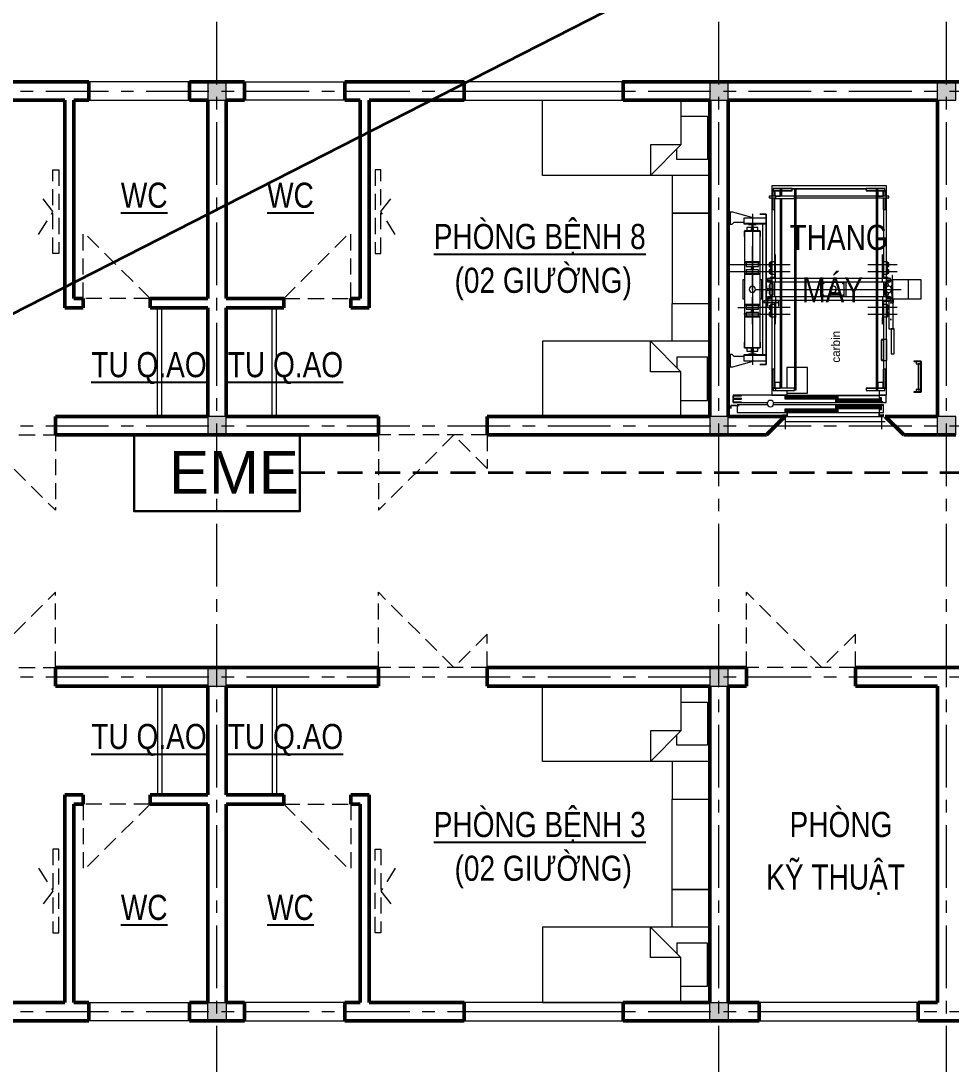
# Model space of a CAD drawing. Header units: millimetres. Extents: x 1109421 to 1726579, y -247837 to 144927.
# Drawn here: x 1319651 to 1330769, y 11431 to 23896 of the extents above; entities that cross this region are included whole.
import ezdxf

# ---------------------------------------------------------------- set-up
doc = ezdxf.new("R2010")
doc.units = ezdxf.units.MM
doc.header["$LTSCALE"] = 600
doc.header["$MEASUREMENT"] = 0
for name, pattern in [('00_Hidden', [2.4, 1.6, -0.8]), ('CENTER', [2, 1.25, -0.25, 0.25, -0.25]), ('CHU VA GHI CHU - Copy$0$HIDDEN', [0.375, 0.25, -0.125]), ('DASHED', [0.75, 0.5, -0.25])]:
    doc.linetypes.add(name, pattern=pattern)
for name, color, linetype, lineweight in [('cat1', 30, 'Continuous', 50), ('cot', 40, 'Continuous', 13), ('HATCH-1', 250, 'Continuous', 9), ('LC Text2', 7, 'Continuous', 25), ('Noi that', 35, 'Continuous', 9), ('Noi that T2', 159, 'CHU VA GHI CHU - Copy$0$HIDDEN', 9), ('PCCC - CHUA CHAY - ONG D80', 30, 'Continuous', 35), ('PCCC - EXIT - THIET BI', 5, 'Continuous', 30), ('PCCC-BAO CHAY - DAY', 3, 'DASHED', 35), ('thay1', 63, 'Continuous', 18), ('truc', 76, 'CENTER', 9)]:
    doc.layers.add(name, color=color, linetype=linetype, lineweight=lineweight)
doc.styles.add('chu theo TCVN', font='arial.ttf')
doc.styles.add('T2', font='VHARIAL.TTF', dxfattribs={"width": 0.8})
doc.styles.add('Than may th7-8 - 110518$0$ARIAL', font='arial.ttf')

# ---------------------------------------------------------------- blocks, each defined once
blk = doc.blocks.new('c330x450')
at = {"layer": 'cot', "ltscale": 2}
h = blk.add_hatch(color=256, dxfattribs=at)
h.dxf.hatch_style = 1
h.paths.add_polyline_path([(897343, 22412), (897563, 22412), (897563, 22632), (897343, 22632)])
blk.add_lwpolyline([(897343, 22412), (897563, 22412), (897563, 22632), (897343, 22632)], close=True, dxfattribs=at)
blk = doc.blocks.new('d1300')
at = {"layer": 'Noi that', "linetype": '00_Hidden', "ltscale": 0.2}
for p, q in [((898202, 20687), (899102, 21587)), ((899102, 20687), (899102, 21587)), ((897802, 20687), (897802, 21087)), ((897802, 21087), (898202, 20687)), ((897802, 20687), (899102, 20687))]:
    blk.add_line(p, q, dxfattribs=at)
blk = doc.blocks.new('tm1')
at = {"layer": 'HATCH-1', "color": 250}
for p, q in [((513, 2755), (513, 255)), ((1883, 2755), (513, 2755)), ((1883, 255), (1883, 2755)), ((483, 2634), (483, 2614)), ((558, 2634), (483, 2634)), ((547, 2699), (522, 2699)), ((522, 2699), (522, 2634)), ((547, 2699), (522, 2699)), ((522, 2699), (522, 2634)), ((530, 2727), (530, 2702)), ((755, 2727), (530, 2727)), ((530, 2727), (530, 2702)), ((755, 2727), (530, 2727)), ((530, 2702), (530, 2699)), ((615, 2702), (530, 2702)), ((530, 2702), (615, 2702)), ((530, 2702), (530, 2699)), ((615, 2702), (530, 2702)), ((530, 2702), (615, 2702)), ((530, 2699), (615, 2699)), ((530, 2699), (615, 2699)), ((550, 2699), (547, 2699)), ((547, 2699), (547, 2634)), ((547, 2634), (547, 2699)), ((550, 2699), (547, 2699)), ((547, 2699), (547, 2634)), ((547, 2634), (547, 2699)), ((550, 2699), (550, 2634)), ((615, 2699), (550, 2699)), ((550, 2699), (550, 2634)), ((615, 2699), (550, 2699)), ((550, 2634), (550, 2699)), ((550, 2634), (550, 2699)), ((550, 2634), (615, 2634)), ((550, 2634), (615, 2634)), ((558, 2634), (558, 2604)), ((785, 2634), (558, 2634)), ((635, 2720), (615, 2720)), ((615, 2720), (615, 2634)), ((615, 2634), (615, 2699)), ((615, 2634), (615, 2699)), ((635, 2634), (635, 2720)), ((755, 2702), (635, 2702)), ((635, 2702), (755, 2702)), ((755, 2702), (635, 2702)), ((635, 2702), (755, 2702)), ((635, 2699), (755, 2699)), ((635, 2699), (755, 2699)), ((755, 2702), (755, 2727)), ((755, 2702), (755, 2727)), ((1640, 2723), (755, 2723)), ((755, 2720), (1640, 2720)), ((755, 2699), (755, 2702)), ((755, 2699), (755, 2702)), ((805, 2720), (785, 2720)), ((785, 2720), (785, 320)), ((785, 2604), (785, 2634)), ((805, 320), (805, 2720)), ((1760, 2634), (805, 2634)), ((1640, 2727), (1640, 2702)), ((1865, 2727), (1640, 2727)), ((1640, 2727), (1640, 2702)), ((1865, 2727), (1640, 2727)), ((1640, 2702), (1640, 2699)), ((1760, 2702), (1640, 2702)), ((1640, 2702), (1760, 2702)), ((1640, 2702), (1640, 2699)), ((1760, 2702), (1640, 2702)), ((1640, 2702), (1760, 2702)), ((1640, 2699), (1760, 2699)), ((1640, 2699), (1760, 2699)), ((1780, 2720), (1760, 2720)), ((1760, 2720), (1760, 320)), ((1780, 320), (1780, 2720)), ((1865, 2702), (1780, 2702)), ((1780, 2702), (1865, 2702)), ((1865, 2702), (1780, 2702)), ((1780, 2702), (1865, 2702)), ((1780, 2699), (1780, 2634)), ((1845, 2699), (1780, 2699)), ((1780, 2699), (1865, 2699)), ((1780, 2699), (1780, 2634)), ((1845, 2699), (1780, 2699)), ((1780, 2699), (1865, 2699)), ((1780, 2634), (1845, 2634)), ((1913, 2634), (1780, 2634)), ((1780, 2634), (1845, 2634)), ((1845, 2634), (1845, 2699)), ((1848, 2699), (1845, 2699)), ((1845, 2699), (1845, 2634)), ((1845, 2634), (1845, 2699)), ((1848, 2699), (1845, 2699)), ((1845, 2699), (1845, 2634)), ((1848, 2634), (1848, 2699)), ((1873, 2699), (1848, 2699)), ((1848, 2699), (1848, 2634)), ((1848, 2634), (1848, 2699)), ((1873, 2699), (1848, 2699)), ((1848, 2699), (1848, 2634)), ((1865, 2702), (1865, 2727)), ((1865, 2702), (1865, 2727)), ((1865, 2699), (1865, 2702)), ((1865, 2699), (1865, 2702)), ((1873, 2634), (1873, 2699)), ((1873, 2634), (1873, 2699)), ((1913, 2614), (1913, 2634)), ((483, 2614), (558, 2614)), ((522, 2614), (522, 2474)), ((522, 2614), (522, 2474)), ((547, 2614), (547, 2474)), ((547, 2474), (547, 2614)), ((547, 2614), (547, 2474)), ((547, 2474), (547, 2614)), ((550, 2474), (550, 2614)), ((550, 2474), (550, 2614)), ((558, 2604), (785, 2604)), ((615, 2604), (615, 341)), ((635, 341), (635, 2604)), ((805, 2614), (1760, 2614)), ((1780, 2614), (1913, 2614)), ((1845, 2614), (1845, 2474)), ((1845, 2614), (1845, 2474)), ((1848, 2474), (1848, 2614)), ((1848, 2614), (1848, 2474)), ((1848, 2474), (1848, 2614)), ((1848, 2614), (1848, 2474)), ((1873, 2474), (1873, 2614)), ((1873, 2474), (1873, 2614)), ((8, 2444), (8, 2299)), ((14, 2444), (8, 2444)), ((14, 2299), (14, 2444)), ((49, 2444), (14, 2444)), ((14, 2444), (14, 2299)), ((304, 2372), (49, 2444)), ((446, 2372), (181, 2372)), ((181, 2372), (181, 2307)), ((281, 2423), (281, 617)), ((369, 2419), (369, 2418)), ((447, 2419), (369, 2419)), ((369, 2418), (446, 2418)), ((446, 2418), (446, 1628)), ((446, 2307), (446, 2372)), ((447, 1628), (447, 2419)), ((522, 2474), (547, 2474)), ((522, 2474), (547, 2474)), ((545, 2474), (545, 1650)), ((547, 2474), (550, 2474)), ((547, 2474), (550, 2474)), ((548, 1650), (548, 2474)), ((1845, 2474), (1848, 2474)), ((1845, 2474), (1848, 2474)), ((1848, 2474), (1848, 1650)), ((1848, 2474), (1873, 2474)), ((1848, 2474), (1873, 2474)), ((1851, 1650), (1851, 2474)), ((8, 2299), (14, 2299)), ((14, 2299), (39, 2299)), ((39, 2299), (64, 2324)), ((64, 2324), (181, 2324)), ((181, 2307), (181, 2304)), ((446, 2307), (181, 2307)), ((181, 2304), (443, 2304)), ((214, 2259), (214, 2220)), ((273, 2259), (214, 2259)), ((236, 2304), (236, 2296)), ((325, 2304), (236, 2304)), ((236, 2296), (273, 2296)), ((273, 2261), (256, 2261)), ((256, 2261), (256, 2259)), ((271, 2220), (271, 2249)), ((271, 2249), (273, 2249)), ((273, 2296), (273, 2242)), ((273, 2259), (273, 2261)), ((289, 2242), (289, 2296)), ((289, 2296), (325, 2296)), ((306, 2261), (289, 2261)), ((289, 2261), (289, 2259)), ((348, 2259), (289, 2259)), ((289, 2249), (291, 2249)), ((291, 2249), (291, 2220)), ((306, 2259), (306, 2261)), ((325, 2296), (325, 2304)), ((348, 2220), (348, 2259)), ((401, 2304), (401, 736)), ((406, 736), (406, 2304)), ((443, 2304), (443, 2257)), ((443, 2257), (446, 2257)), ((446, 2257), (446, 2307)), ((446, 1628), (446, 2257)), ((376, 2220), (186, 2220)), ((186, 2220), (186, 2150)), ((186, 2150), (189, 2150)), ((189, 2217), (373, 2217)), ((189, 2150), (189, 2217)), ((373, 2217), (189, 2217)), ((189, 2217), (189, 1848)), ((214, 2220), (271, 2220)), ((271, 2222), (276, 2222)), ((273, 2242), (289, 2242)), ((286, 2242), (276, 2242)), ((276, 2222), (276, 2242)), ((276, 2237), (286, 2237)), ((286, 2237), (276, 2237)), ((276, 2227), (286, 2227)), ((286, 2242), (286, 2222)), ((286, 2222), (291, 2222)), ((291, 2220), (348, 2220)), ((373, 2217), (373, 2150)), ((373, 1848), (373, 2217)), ((373, 2150), (376, 2150)), ((376, 2150), (376, 2220)), ((281, 1955), (281, 2035)), ((281, 1515), (281, 1955)), ((558, 1855), (558, 1935)), ((1838, 1855), (1838, 1935)), ((6, 1815), (383, 1815)), ((189, 1848), (189, 1842)), ((373, 1848), (189, 1848)), ((189, 1842), (189, 1707)), ((373, 1842), (189, 1842)), ((189, 1842), (373, 1842)), ((211, 1835), (206, 1835)), ((206, 1835), (206, 1795)), ((206, 1795), (211, 1795)), ((211, 1755), (206, 1755)), ((206, 1755), (206, 1715)), ((228, 1835), (211, 1835)), ((211, 1795), (228, 1795)), ((228, 1755), (211, 1755)), ((252, 1835), (228, 1835)), ((228, 1795), (252, 1795)), ((252, 1755), (228, 1755)), ((281, 1835), (252, 1835)), ((252, 1795), (281, 1795)), ((281, 1755), (252, 1755)), ((269, 1837), (268, 1837)), ((268, 1837), (268, 1835)), ((268, 1795), (268, 1755)), ((272, 1837), (269, 1837)), ((276, 1837), (272, 1837)), ((281, 1837), (276, 1837)), ((285, 1837), (281, 1837)), ((309, 1835), (281, 1835)), ((281, 1795), (309, 1795)), ((309, 1755), (281, 1755)), ((290, 1837), (285, 1837)), ((292, 1837), (290, 1837)), ((293, 1837), (292, 1837)), ((293, 1835), (293, 1837)), ((293, 1755), (293, 1795)), ((334, 1835), (309, 1835)), ((309, 1795), (334, 1795)), ((334, 1755), (309, 1755)), ((350, 1835), (334, 1835)), ((334, 1795), (350, 1795)), ((350, 1755), (334, 1755)), ((356, 1835), (350, 1835)), ((350, 1795), (356, 1795)), ((356, 1755), (350, 1755)), ((356, 1795), (356, 1835)), ((356, 1715), (356, 1755)), ((373, 1842), (373, 1848)), ((373, 1707), (373, 1842)), ((383, 1815), (733, 1815)), ((488, 1835), (483, 1835)), ((483, 1835), (483, 1795)), ((483, 1795), (488, 1795)), ((488, 1755), (483, 1755)), ((483, 1755), (483, 1715)), ((498, 1835), (488, 1835)), ((488, 1795), (498, 1795)), ((498, 1755), (488, 1755)), ((545, 1848), (498, 1848)), ((498, 1848), (498, 1701)), ((558, 1615), (558, 1855)), ((1663, 1815), (2013, 1815)), ((1838, 1615), (1838, 1855)), ((1898, 1848), (1851, 1848)), ((1898, 1701), (1898, 1848)), ((1907, 1835), (1898, 1835)), ((1898, 1795), (1907, 1795)), ((1907, 1755), (1898, 1755)), ((1913, 1835), (1907, 1835)), ((1907, 1795), (1913, 1795)), ((1913, 1755), (1907, 1755)), ((1913, 1795), (1913, 1835)), ((1913, 1715), (1913, 1755)), ((6, 1735), (383, 1735)), ((189, 1634), (166, 1634)), ((166, 1634), (166, 1405)), ((189, 1707), (189, 1701)), ((373, 1707), (189, 1707)), ((189, 1707), (373, 1707)), ((189, 1701), (189, 1338)), ((189, 1701), (373, 1701)), ((206, 1715), (211, 1715)), ((211, 1715), (228, 1715)), ((228, 1715), (252, 1715)), ((252, 1715), (281, 1715)), ((268, 1715), (268, 1712)), ((268, 1712), (269, 1712)), ((269, 1712), (272, 1712)), ((272, 1712), (276, 1712)), ((276, 1712), (281, 1712)), ((281, 1715), (309, 1715)), ((281, 1712), (285, 1712)), ((285, 1712), (290, 1712)), ((290, 1712), (292, 1712)), ((292, 1712), (293, 1712)), ((293, 1712), (293, 1715)), ((309, 1715), (334, 1715)), ((334, 1715), (350, 1715)), ((350, 1715), (356, 1715)), ((373, 1701), (373, 1707)), ((373, 1338), (373, 1701)), ((395, 1634), (373, 1634)), ((383, 1735), (733, 1735)), ((395, 1405), (395, 1634)), ((441, 1685), (441, 1624)), ((445, 1685), (441, 1685)), ((441, 1624), (512, 1624)), ((445, 1628), (445, 1685)), ((516, 1628), (445, 1628)), ((446, 1415), (446, 1624)), ((446, 1624), (446, 1564)), ((447, 1564), (447, 1624)), ((463, 1650), (463, 1610)), ((615, 1650), (463, 1650)), ((483, 1715), (488, 1715)), ((488, 1715), (498, 1715)), ((545, 1660), (493, 1660)), ((493, 1660), (493, 1650)), ((498, 1701), (545, 1701)), ((512, 1624), (512, 1587)), ((516, 1587), (516, 1628)), ((785, 1650), (635, 1650)), ((1760, 1650), (805, 1650)), ((1663, 1735), (2013, 1735)), ((1933, 1650), (1780, 1650)), ((1851, 1701), (1898, 1701)), ((1903, 1660), (1851, 1660)), ((1951, 1628), (1880, 1628)), ((1880, 1628), (1880, 1587)), ((1884, 1624), (1955, 1624)), ((1884, 1587), (1884, 1624)), ((1898, 1715), (1907, 1715)), ((1903, 1650), (1903, 1660)), ((1907, 1715), (1913, 1715)), ((1933, 1610), (1933, 1650)), ((1951, 1632), (1950, 1632)), ((1950, 1632), (1950, 1628)), ((1950, 1624), (1950, 1415)), ((1955, 1685), (1951, 1685)), ((1951, 1685), (1951, 1628)), ((1955, 1624), (1955, 1685)), ((1956, 1632), (1955, 1632)), ((2146, 1632), (1956, 1632)), ((1956, 1632), (1956, 1407)), ((1956, 1407), (1956, 1632)), ((2300, 1632), (2146, 1632)), ((2146, 1407), (2146, 1632)), ((2300, 1407), (2300, 1632)), ((246, 1534), (243, 1520)), ((243, 1520), (246, 1506)), ((254, 1547), (246, 1534)), ((246, 1506), (254, 1493)), ((266, 1555), (254, 1547)), ((281, 1557), (266, 1555)), ((295, 1555), (281, 1557)), ((307, 1547), (295, 1555)), ((315, 1534), (307, 1547)), ((307, 1493), (315, 1506)), ((318, 1520), (315, 1534)), ((315, 1506), (318, 1520)), ((327, 1520), (2061, 1520)), ((446, 1564), (447, 1564)), ((454, 1564), (446, 1564)), ((446, 1564), (446, 1475)), ((454, 1528), (454, 1564)), ((483, 1528), (454, 1528)), ((454, 1512), (483, 1512)), ((454, 1475), (454, 1512)), ((463, 1610), (615, 1610)), ((490, 1572), (483, 1572)), ((483, 1572), (483, 1467)), ((490, 1587), (490, 1453)), ((529, 1587), (490, 1587)), ((493, 1610), (493, 1587)), ((500, 1510), (500, 1530)), ((500, 1530), (529, 1530)), ((529, 1510), (500, 1510)), ((508, 1528), (528, 1528)), ((508, 1512), (508, 1528)), ((528, 1512), (508, 1512)), ((512, 1528), (512, 1512)), ((516, 1512), (516, 1528)), ((523, 1610), (523, 1587)), ((523, 1528), (523, 1512)), ((528, 1528), (528, 1530)), ((528, 1510), (528, 1512)), ((529, 1530), (529, 1587)), ((529, 1453), (529, 1510)), ((545, 1610), (545, 1430)), ((548, 1430), (548, 1610)), ((635, 1610), (785, 1610)), ((805, 1610), (1760, 1610)), ((1094, 1610), (1094, 1430)), ((1118, 1600), (1118, 1440)), ((1378, 1600), (1118, 1600)), ((1131, 1592), (1130, 1591)), ((1130, 1591), (1130, 1590)), ((1130, 1590), (1130, 1589)), ((1130, 1589), (1131, 1588)), ((1132, 1592), (1131, 1592)), ((1131, 1588), (1132, 1588)), ((1133, 1592), (1132, 1592)), ((1132, 1588), (1133, 1587)), ((1134, 1592), (1133, 1592)), ((1133, 1587), (1134, 1588)), ((1135, 1591), (1134, 1592)), ((1134, 1592), (1134, 1592)), ((1134, 1588), (1135, 1589)), ((1134, 1588), (1134, 1588)), ((1135, 1590), (1135, 1591)), ((1135, 1589), (1135, 1590)), ((1213, 1534), (1210, 1520)), ((1210, 1520), (1213, 1506)), ((1221, 1547), (1213, 1534)), ((1213, 1506), (1221, 1493)), ((1233, 1555), (1221, 1547)), ((1248, 1557), (1233, 1555)), ((1262, 1555), (1248, 1557)), ((1274, 1547), (1262, 1555)), ((1282, 1534), (1274, 1547)), ((1274, 1493), (1282, 1506)), ((1285, 1520), (1282, 1534)), ((1282, 1506), (1285, 1520)), ((1361, 1592), (1360, 1591)), ((1360, 1591), (1360, 1590)), ((1360, 1590), (1360, 1589)), ((1360, 1589), (1361, 1588)), ((1362, 1592), (1361, 1592)), ((1361, 1588), (1362, 1588)), ((1363, 1592), (1362, 1592)), ((1362, 1588), (1363, 1587)), ((1364, 1592), (1363, 1592)), ((1363, 1587), (1364, 1588)), ((1365, 1591), (1364, 1592)), ((1364, 1592), (1364, 1592)), ((1364, 1588), (1365, 1589)), ((1364, 1588), (1364, 1588)), ((1365, 1590), (1365, 1591)), ((1365, 1589), (1365, 1590)), ((1378, 1440), (1378, 1600)), ((1402, 1430), (1402, 1610)), ((1780, 1610), (1933, 1610)), ((1848, 1610), (1848, 1430)), ((1851, 1430), (1851, 1610)), ((1866, 1587), (1866, 1530)), ((1905, 1587), (1866, 1587)), ((1866, 1530), (1874, 1530)), ((1866, 1510), (1866, 1453)), ((1874, 1510), (1866, 1510)), ((1868, 1530), (1868, 1528)), ((1868, 1528), (1874, 1528)), ((1874, 1512), (1868, 1512)), ((1868, 1512), (1868, 1510)), ((1875, 1534), (1872, 1520)), ((1872, 1520), (1875, 1506)), ((1873, 1587), (1873, 1610)), ((1873, 1523), (1873, 1528)), ((1873, 1512), (1873, 1517)), ((1883, 1547), (1875, 1534)), ((1875, 1506), (1883, 1493)), ((1895, 1555), (1883, 1547)), ((1910, 1557), (1895, 1555)), ((1903, 1587), (1903, 1610)), ((1905, 1557), (1905, 1587)), ((1913, 1572), (1905, 1572)), ((1924, 1555), (1910, 1557)), ((1913, 1557), (1913, 1572)), ((1936, 1547), (1924, 1555)), ((1944, 1534), (1936, 1547)), ((1936, 1493), (1944, 1506)), ((1950, 1564), (1942, 1564)), ((1942, 1564), (1942, 1538)), ((1942, 1502), (1942, 1475)), ((1947, 1520), (1944, 1534)), ((1944, 1506), (1947, 1520)), ((1950, 1475), (1950, 1564)), ((166, 1405), (189, 1405)), ((254, 1493), (266, 1485)), ((266, 1485), (281, 1482)), ((281, 1482), (295, 1485)), ((281, 1185), (281, 1425)), ((295, 1485), (307, 1493)), ((373, 1405), (395, 1405)), ((418, 1382), (418, 1381)), ((441, 1382), (418, 1382)), ((418, 1381), (418, 1379)), ((418, 1379), (418, 1376)), ((418, 1376), (418, 1372)), ((418, 1372), (418, 1368)), ((441, 1415), (441, 1355)), ((512, 1415), (441, 1415)), ((445, 1355), (445, 1411)), ((445, 1411), (516, 1411)), ((463, 1382), (445, 1382)), ((447, 1475), (446, 1475)), ((446, 1475), (446, 1415)), ((446, 1475), (454, 1475)), ((446, 1382), (446, 1411)), ((446, 1411), (446, 1382)), ((447, 1415), (447, 1475)), ((447, 1382), (447, 1411)), ((463, 1430), (463, 1390)), ((615, 1430), (463, 1430)), ((463, 1390), (615, 1390)), ((463, 1390), (463, 1324)), ((468, 1324), (468, 1390)), ((593, 1382), (468, 1382)), ((483, 1467), (490, 1467)), ((490, 1453), (529, 1453)), ((493, 1453), (493, 1430)), ((493, 1390), (493, 1382)), ((512, 1453), (512, 1415)), ((516, 1411), (516, 1453)), ((523, 1453), (523, 1430)), ((545, 1390), (545, 1382)), ((548, 1382), (548, 1390)), ((558, 1425), (558, 1185)), ((593, 1390), (593, 1324)), ((598, 1324), (598, 1390)), ((785, 1430), (635, 1430)), ((635, 1390), (785, 1390)), ((1760, 1430), (805, 1430)), ((805, 1390), (1760, 1390)), ((1378, 1440), (1118, 1440)), ((1118, 1440), (1118, 1430)), ((1118, 1440), (1378, 1440)), ((1131, 1452), (1130, 1451)), ((1130, 1451), (1130, 1450)), ((1130, 1450), (1130, 1449)), ((1130, 1449), (1131, 1448)), ((1132, 1452), (1131, 1452)), ((1131, 1448), (1132, 1448)), ((1133, 1452), (1132, 1452)), ((1132, 1448), (1133, 1447)), ((1134, 1452), (1133, 1452)), ((1133, 1447), (1134, 1448)), ((1135, 1451), (1134, 1452)), ((1134, 1452), (1134, 1452)), ((1134, 1448), (1135, 1449)), ((1134, 1448), (1134, 1448)), ((1135, 1450), (1135, 1451)), ((1135, 1449), (1135, 1450)), ((1221, 1493), (1233, 1485)), ((1233, 1485), (1248, 1482)), ((1248, 1482), (1262, 1485)), ((1262, 1485), (1274, 1493)), ((1361, 1452), (1360, 1451)), ((1360, 1451), (1360, 1450)), ((1360, 1450), (1360, 1449)), ((1360, 1449), (1361, 1448)), ((1362, 1452), (1361, 1452)), ((1361, 1448), (1362, 1448)), ((1363, 1452), (1362, 1452)), ((1362, 1448), (1363, 1447)), ((1364, 1452), (1363, 1452)), ((1363, 1447), (1364, 1448)), ((1365, 1451), (1364, 1452)), ((1364, 1452), (1364, 1452)), ((1364, 1448), (1365, 1449)), ((1364, 1448), (1364, 1448)), ((1365, 1450), (1365, 1451)), ((1365, 1449), (1365, 1450)), ((1378, 1430), (1378, 1440)), ((1933, 1430), (1780, 1430)), ((1780, 1390), (1933, 1390)), ((1838, 1425), (1838, 1185)), ((1848, 1390), (1848, 566)), ((1851, 566), (1851, 1390)), ((1851, 1380), (1903, 1380)), ((1866, 1453), (1905, 1453)), ((1873, 1430), (1873, 1453)), ((1880, 1453), (1880, 1411)), ((1880, 1411), (1951, 1411)), ((1883, 1493), (1895, 1485)), ((1884, 1415), (1884, 1453)), ((1955, 1415), (1884, 1415)), ((1895, 1485), (1910, 1482)), ((1903, 1430), (1903, 1453)), ((1903, 1380), (1903, 1390)), ((1905, 1453), (1905, 1483)), ((1905, 1467), (1913, 1467)), ((1910, 1482), (1924, 1485)), ((1913, 1467), (1913, 1483)), ((1951, 1380), (1913, 1380)), ((1913, 1380), (1913, 1050)), ((1924, 1485), (1936, 1493)), ((1933, 1390), (1933, 1430)), ((1942, 1475), (1950, 1475)), ((1950, 1411), (1950, 1407)), ((1950, 1407), (1951, 1407)), ((1950, 1407), (1950, 1390)), ((1950, 1390), (1951, 1390)), ((1951, 1390), (1950, 1390)), ((1950, 1390), (1950, 1380)), ((1951, 1411), (1951, 1355)), ((1955, 1355), (1955, 1415)), ((1955, 1407), (1956, 1407)), ((1955, 1390), (1970, 1390)), ((1970, 1390), (1955, 1390)), ((1963, 1380), (1955, 1380)), ((1956, 1407), (2146, 1407)), ((1963, 1050), (1963, 1380)), ((1970, 1390), (1970, 1407)), ((1970, 1360), (1970, 1390)), ((2146, 1407), (2300, 1407)), ((106, 1305), (383, 1305)), ((373, 1338), (189, 1338)), ((189, 1338), (189, 1332)), ((189, 1332), (373, 1332)), ((373, 1332), (189, 1332)), ((189, 1332), (189, 1197)), ((211, 1325), (206, 1325)), ((206, 1325), (206, 1285)), ((206, 1285), (211, 1285)), ((228, 1325), (211, 1325)), ((211, 1285), (228, 1285)), ((252, 1325), (228, 1325)), ((228, 1285), (252, 1285)), ((281, 1325), (252, 1325)), ((252, 1285), (281, 1285)), ((269, 1330), (268, 1330)), ((268, 1330), (268, 1327)), ((269, 1327), (268, 1327)), ((268, 1327), (268, 1325)), ((268, 1285), (268, 1245)), ((272, 1330), (269, 1330)), ((271, 1327), (269, 1327)), ((276, 1327), (271, 1327)), ((276, 1330), (272, 1330)), ((281, 1330), (276, 1330)), ((281, 1327), (276, 1327)), ((285, 1330), (281, 1330)), ((286, 1327), (281, 1327)), ((309, 1325), (281, 1325)), ((281, 1285), (309, 1285)), ((290, 1330), (285, 1330)), ((290, 1327), (286, 1327)), ((292, 1330), (290, 1330)), ((293, 1327), (290, 1327)), ((293, 1330), (292, 1330)), ((293, 1327), (293, 1330)), ((294, 1327), (293, 1327)), ((294, 1325), (294, 1327)), ((294, 1245), (294, 1285)), ((334, 1325), (309, 1325)), ((309, 1285), (334, 1285)), ((350, 1325), (334, 1325)), ((334, 1285), (350, 1285)), ((356, 1325), (350, 1325)), ((350, 1285), (356, 1285)), ((356, 1285), (356, 1325)), ((373, 1332), (373, 1338)), ((373, 1197), (373, 1332)), ((733, 1305), (383, 1305)), ((418, 1368), (418, 1365)), ((418, 1365), (418, 1363)), ((418, 1363), (418, 1362)), ((418, 1362), (441, 1362)), ((441, 1355), (445, 1355)), ((445, 1362), (463, 1362)), ((446, 783), (446, 1362)), ((446, 1362), (446, 622)), ((447, 621), (447, 1362)), ((463, 1324), (468, 1324)), ((468, 1362), (593, 1362)), ((488, 1325), (483, 1325)), ((483, 1325), (483, 1285)), ((483, 1285), (488, 1285)), ((498, 1325), (488, 1325)), ((488, 1285), (498, 1285)), ((545, 1338), (498, 1338)), ((498, 1338), (498, 1191)), ((545, 1362), (545, 566)), ((548, 566), (548, 1362)), ((593, 1324), (598, 1324)), ((2013, 1305), (1663, 1305)), ((1898, 1338), (1851, 1338)), ((1898, 1191), (1898, 1338)), ((1907, 1325), (1898, 1325)), ((1898, 1285), (1907, 1285)), ((1913, 1325), (1907, 1325)), ((1907, 1285), (1913, 1285)), ((1913, 1285), (1913, 1325)), ((1935, 1363), (1934, 1362)), ((1934, 1362), (1934, 1360)), ((1934, 1360), (1934, 1358)), ((1934, 1358), (1935, 1357)), ((1936, 1364), (1935, 1363)), ((1935, 1357), (1936, 1356)), ((1938, 1364), (1936, 1364)), ((1936, 1356), (1938, 1356)), ((1939, 1364), (1938, 1364)), ((1938, 1356), (1939, 1356)), ((1940, 1363), (1939, 1364)), ((1939, 1356), (1940, 1357)), ((1941, 1362), (1940, 1363)), ((1940, 1357), (1941, 1358)), ((1942, 1360), (1941, 1362)), ((1941, 1358), (1942, 1360)), ((1951, 1355), (1955, 1355)), ((1963, 1360), (1970, 1360)), ((381, 1225), (181, 1225)), ((189, 1197), (373, 1197)), ((373, 1197), (189, 1197)), ((189, 1197), (189, 1191)), ((189, 1191), (189, 823)), ((189, 1191), (373, 1191)), ((211, 1245), (206, 1245)), ((206, 1245), (206, 1205)), ((206, 1205), (211, 1205)), ((228, 1245), (211, 1245)), ((211, 1205), (228, 1205)), ((252, 1245), (228, 1245)), ((228, 1205), (252, 1205)), ((281, 1245), (252, 1245)), ((252, 1205), (281, 1205)), ((268, 1205), (268, 1202)), ((268, 1202), (269, 1202)), ((269, 1202), (271, 1202)), ((271, 1202), (276, 1202)), ((276, 1202), (281, 1202)), ((309, 1245), (281, 1245)), ((281, 1205), (309, 1205)), ((281, 1202), (286, 1202)), ((281, 1105), (281, 1185)), ((286, 1202), (290, 1202)), ((290, 1202), (293, 1202)), ((293, 1202), (294, 1202)), ((294, 1202), (294, 1205)), ((334, 1245), (309, 1245)), ((309, 1205), (334, 1205)), ((350, 1245), (334, 1245)), ((334, 1205), (350, 1205)), ((356, 1245), (350, 1245)), ((350, 1205), (356, 1205)), ((356, 1205), (356, 1245)), ((373, 1191), (373, 1197)), ((373, 823), (373, 1191)), ((383, 1225), (733, 1225)), ((488, 1245), (483, 1245)), ((483, 1245), (483, 1205)), ((483, 1205), (488, 1205)), ((498, 1245), (488, 1245)), ((488, 1205), (498, 1205)), ((498, 1191), (545, 1191)), ((558, 1105), (558, 1185)), ((1663, 1225), (2013, 1225)), ((1838, 1105), (1838, 1185)), ((1851, 1191), (1898, 1191)), ((1907, 1245), (1898, 1245)), ((1898, 1205), (1907, 1205)), ((1913, 1245), (1907, 1245)), ((1907, 1205), (1913, 1205)), ((1913, 1205), (1913, 1245)), ((1935, 1163), (1934, 1162)), ((1934, 1162), (1934, 1160)), ((1934, 1160), (1934, 1158)), ((1934, 1158), (1935, 1157)), ((1936, 1164), (1935, 1163)), ((1935, 1157), (1936, 1156)), ((1938, 1164), (1936, 1164)), ((1936, 1156), (1938, 1156)), ((1939, 1164), (1938, 1164)), ((1938, 1156), (1939, 1156)), ((1940, 1163), (1939, 1164)), ((1939, 1156), (1940, 1157)), ((1941, 1162), (1940, 1163)), ((1940, 1157), (1941, 1158)), ((1942, 1160), (1941, 1162)), ((1941, 1158), (1942, 1160)), ((1913, 1050), (1963, 1050)), ((1975, 1048), (1939, 1048)), ((1939, 1048), (1939, 748)), ((1975, 748), (1975, 1048)), ((186, 890), (186, 820)), ((189, 890), (186, 890)), ((189, 823), (189, 890)), ((373, 890), (373, 823)), ((376, 890), (373, 890)), ((376, 820), (376, 890)), ((1848, 920), (1823, 920)), ((1823, 920), (1823, 670)), ((1848, 920), (1823, 920)), ((1823, 920), (1823, 670)), ((1826, 917), (1848, 917)), ((1826, 673), (1826, 917)), ((1848, 917), (1848, 920)), ((1888, 920), (1851, 920)), ((1888, 670), (1888, 920)), ((186, 820), (376, 820)), ((373, 823), (189, 823)), ((189, 823), (373, 823)), ((271, 819), (214, 819)), ((214, 819), (214, 780)), ((214, 780), (273, 780)), ((256, 780), (256, 779)), ((256, 779), (273, 779)), ((271, 790), (271, 819)), ((276, 818), (271, 818)), ((273, 790), (271, 790)), ((289, 798), (273, 798)), ((273, 798), (273, 744)), ((273, 779), (273, 780)), ((276, 798), (276, 818)), ((286, 813), (276, 813)), ((286, 803), (276, 803)), ((276, 803), (286, 803)), ((276, 798), (286, 798)), ((286, 818), (286, 798)), ((291, 818), (286, 818)), ((289, 744), (289, 798)), ((291, 790), (289, 790)), ((289, 780), (348, 780)), ((289, 780), (289, 779)), ((289, 779), (306, 779)), ((348, 819), (291, 819)), ((291, 819), (291, 790)), ((306, 779), (306, 780)), ((348, 780), (348, 819)), ((446, 783), (443, 783)), ((443, 783), (443, 736)), ((446, 733), (446, 783)), ((1939, 748), (1975, 748)), ((8, 741), (8, 596)), ((14, 741), (8, 741)), ((14, 596), (14, 741)), ((39, 741), (14, 741)), ((14, 741), (14, 596)), ((64, 716), (39, 741)), ((49, 596), (304, 667)), ((181, 716), (64, 716)), ((443, 736), (181, 736)), ((181, 736), (181, 733)), ((181, 733), (181, 667)), ((181, 733), (446, 733)), ((181, 667), (446, 667)), ((273, 744), (236, 744)), ((236, 744), (236, 736)), ((236, 736), (325, 736)), ((325, 744), (289, 744)), ((325, 736), (325, 744)), ((446, 667), (446, 733)), ((1823, 670), (1848, 670)), ((1823, 670), (1848, 670)), ((1848, 673), (1826, 673)), ((1848, 670), (1848, 673)), ((1851, 670), (1888, 670)), ((2210, 661), (2210, 658)), ((2300, 661), (2210, 661)), ((2210, 658), (2297, 658)), ((2295, 652), (2240, 652)), ((2240, 652), (2240, 632)), ((2240, 632), (2295, 632)), ((2290, 632), (2264, 632)), ((2264, 632), (2264, 322)), ((2290, 322), (2290, 632)), ((2295, 632), (2295, 652)), ((2297, 658), (2297, 295)), ((2300, 292), (2300, 661)), ((8, 596), (14, 596)), ((14, 596), (49, 596)), ((446, 622), (369, 622)), ((369, 622), (369, 621)), ((369, 621), (447, 621)), ((547, 566), (522, 566)), ((522, 566), (522, 341)), ((550, 566), (547, 566)), ((547, 566), (547, 341)), ((547, 341), (547, 566)), ((550, 341), (550, 566)), ((785, 586), (695, 586)), ((695, 586), (695, 341)), ((940, 586), (805, 586)), ((940, 280), (940, 586)), ((1848, 566), (1845, 566)), ((1845, 566), (1845, 341)), ((1848, 341), (1848, 566)), ((1873, 566), (1848, 566)), ((1848, 566), (1848, 341)), ((1873, 341), (1873, 566)), ((550, 406), (550, 341)), ((615, 406), (550, 406)), ((615, 341), (615, 406)), ((1780, 406), (1780, 341)), ((1845, 406), (1780, 406)), ((1845, 341), (1845, 406)), ((676, 255), (52, 255)), ((52, 255), (52, 170)), ((152, 250), (52, 250)), ((52, 250), (52, 213)), ((152, 249), (152, 250)), ((513, 255), (1883, 255)), ((522, 341), (547, 341)), ((558, 341), (530, 341)), ((530, 341), (530, 338)), ((530, 338), (558, 338)), ((558, 338), (530, 338)), ((530, 338), (530, 313)), ((530, 313), (558, 313)), ((547, 341), (550, 341)), ((550, 341), (615, 341)), ((558, 341), (558, 311)), ((785, 341), (558, 341)), ((558, 311), (785, 311)), ((1305, 250), (668, 250)), ((668, 250), (668, 213)), ((695, 255), (676, 255)), ((676, 255), (676, 252)), ((676, 252), (698, 252)), ((695, 311), (695, 255)), ((695, 311), (695, 280)), ((695, 280), (940, 280)), ((698, 252), (698, 280)), ((698, 253), (1798, 253)), ((785, 311), (785, 341)), ((785, 320), (805, 320)), ((1305, 213), (1305, 250)), ((1760, 341), (1640, 341)), ((1640, 341), (1640, 338)), ((1640, 338), (1760, 338)), ((1760, 338), (1640, 338)), ((1640, 338), (1640, 313)), ((1640, 313), (1865, 313)), ((1760, 320), (1780, 320)), ((1780, 341), (1845, 341)), ((1865, 341), (1780, 341)), ((1780, 338), (1865, 338)), ((1865, 338), (1780, 338)), ((1798, 313), (1798, 222)), ((1801, 225), (1801, 313)), ((1881, 255), (1801, 255)), ((1845, 341), (1848, 341)), ((1848, 341), (1873, 341)), ((1865, 338), (1865, 341)), ((1865, 313), (1865, 338)), ((1881, 170), (1881, 255)), ((2210, 295), (2210, 292)), ((2297, 295), (2210, 295)), ((2210, 292), (2300, 292)), ((2295, 322), (2240, 322)), ((2240, 322), (2240, 302)), ((2240, 302), (2295, 302)), ((2264, 322), (2290, 322)), ((2295, 302), (2295, 322)), ((123, 132), (23, 132)), ((23, 132), (23, 95)), ((24, 131), (123, 131)), ((24, 96), (24, 131)), ((52, 213), (152, 213)), ((152, 208), (52, 208)), ((52, 208), (52, 171)), ((52, 171), (152, 171)), ((52, 170), (463, 170)), ((53, 249), (152, 249)), ((53, 214), (53, 249)), ((152, 214), (53, 214)), ((53, 207), (152, 207)), ((53, 172), (53, 207)), ((152, 172), (53, 172)), ((463, 140), (98, 140)), ((98, 140), (98, 50)), ((123, 131), (123, 132)), ((152, 213), (152, 214)), ((152, 207), (152, 208)), ((152, 171), (152, 172)), ((463, 169), (460, 155)), ((460, 155), (463, 141)), ((471, 182), (463, 169)), ((463, 141), (471, 128)), ((483, 190), (471, 182)), ((471, 128), (483, 120)), ((498, 192), (483, 190)), ((512, 190), (498, 192)), ((524, 182), (512, 190)), ((512, 120), (524, 128)), ((532, 169), (524, 182)), ((524, 128), (532, 141)), ((532, 170), (1881, 170)), ((535, 155), (532, 169)), ((532, 141), (535, 155)), ((1848, 140), (532, 140)), ((668, 241), (1305, 241)), ((668, 231), (1305, 231)), ((668, 222), (1305, 222)), ((668, 213), (1305, 213)), ((1813, 208), (1275, 208)), ((1275, 208), (1275, 171)), ((1275, 199), (1813, 199)), ((1275, 189), (1813, 189)), ((1275, 180), (1813, 180)), ((1275, 171), (1813, 171)), ((1813, 132), (1275, 132)), ((1275, 132), (1275, 95)), ((1798, 222), (1820, 222)), ((1823, 225), (1801, 225)), ((1813, 171), (1813, 208)), ((1813, 95), (1813, 132)), ((1820, 222), (1820, 172)), ((1820, 172), (1841, 172)), ((1838, 138), (1820, 138)), ((1820, 138), (1820, 88)), ((1823, 175), (1823, 225)), ((1841, 175), (1823, 175)), ((1823, 135), (1838, 135)), ((1823, 85), (1823, 135)), ((1838, 135), (1838, 138)), ((1841, 172), (1841, 175)), ((1848, 50), (1848, 140)), ((98, 50), (1798, 50)), ((483, 120), (498, 117)), ((498, 117), (512, 120)), ((651, 25), (648, 25)), ((648, 25), (648, 0)), ((651, 3), (651, 25)), ((695, 17), (651, 17)), ((651, 17), (695, 17)), ((695, 17), (651, 17)), ((695, 3), (651, 3)), ((1305, 90), (668, 90)), ((668, 90), (668, 53)), ((668, 81), (1305, 81)), ((668, 71), (1305, 71)), ((668, 62), (1305, 62)), ((668, 53), (1305, 53)), ((698, 50), (678, 50)), ((678, 50), (678, 47)), ((678, 47), (695, 47)), ((695, 47), (695, 3)), ((698, 50), (698, 0)), ((698, 0), (698, 50)), ((1275, 123), (1813, 123)), ((1275, 113), (1813, 113)), ((1275, 104), (1813, 104)), ((1275, 95), (1813, 95)), ((1305, 53), (1305, 90)), ((1798, 88), (1798, 0)), ((1820, 88), (1798, 88)), ((1798, 0), (1798, 50)), ((1801, 3), (1801, 85)), ((1801, 85), (1823, 85)), ((1801, 50), (1848, 50)), ((1845, 17), (1801, 17)), ((1801, 17), (1845, 17)), ((1845, 17), (1801, 17)), ((1845, 3), (1801, 3)), ((1848, 25), (1845, 25)), ((1845, 25), (1845, 3)), ((1848, 83), (1848, 87)), ((1848, 87), (1848, 87)), ((1848, 83), (1848, 83)), ((1848, 0), (1848, 25)), ((648, 0), (698, 0)), ((673, 0), (673, -149)), ((1868, -63), (673, -63)), ((698, 0), (1798, 0)), ((1798, 0), (1848, 0)), ((1823, 0), (1823, -149))]:
    blk.add_line(p, q, dxfattribs=at)
at = {"layer": 'Noi that T2', "insert": (1329, 834), "char_height": 100, "width": 1705.87, "attachment_point": 8, "rotation": 90, "style": 'Than may th7-8 - 110518$0$ARIAL'}
blk.add_mtext('carbin ', dxfattribs=at)
blk = doc.blocks.new('gg')
at = {"layer": 'Noi that'}
for p, q in [((-535, 710), (-900, 710)), ((-900, 710), (-535, 346)), ((-535, 346), (-535, 710)), ((-708, 29), (-708, 393)), ((-708, 393), (-583, 393)), ((0, 346), (-535, 346)), ((-192, 345), (-192, 29)), ((-192, 29), (-708, 29))]:
    blk.add_line(p, q, dxfattribs=at)
for points in [[(0, 2000), (0, 0), (-900, 0), (-900, 2000)], [(-1350, 450), (-1350, 0), (-900, 0), (-900, 450)]]:
    blk.add_lwpolyline(points, close=True, dxfattribs=at)
blk = doc.blocks.new('fgfgfgfff')
at = {"layer": 'Noi that', "linetype": '00_Hidden', "ltscale": 0.2}
for p, q in [((898302, 20787), (899102, 21587)), ((899102, 20787), (899102, 21587)), ((898302, 20787), (899102, 20787))]:
    blk.add_line(p, q, dxfattribs=at)
blk = doc.blocks.new('dđfdđ')
at = {"layer": 'Noi that', "linetype": '00_Hidden', "ltscale": 0.2}
for p, q in [((899079, 22200), (899251, 21927)), ((899251, 21927), (899121, 21758))]:
    blk.add_line(p, q, dxfattribs=at)
blk.add_lwpolyline([(899251, 21427), (899321, 21427), (899321, 22427), (899251, 22427)], close=True, dxfattribs=at)

msp = doc.modelspace()

# ---------------------------------------------------------------- linework, layer by layer
at = {"layer": 'cat1'}
for p, q in [((1319039.2, 23168.2), (1320464.3, 23168.2)), ((1320464.3, 23168.2), (1320464.3, 22948.2)), ((1321664.3, 23168.2), (1321664.3, 22948.2)), ((1321664.3, 23168.2), (1322324.3, 23168.2)), ((1322324.3, 23168.2), (1322324.3, 22948.2)), ((1323524.3, 23168.2), (1323524.3, 22948.2)), ((1323524.3, 23168.2), (1324949.3, 23168.2)), ((1324949.3, 23168.2), (1324949.3, 22948.2)), ((1319039.2, 22948.2), (1320174.3, 22948.2)), ((1320174.3, 20468.2), (1320174.3, 22948.2)), ((1320284.3, 20578.2), (1320284.3, 22948.2)), ((1320284.3, 22948.2), (1320464.3, 22948.2)), ((1321664.3, 22948.2), (1321884.3, 22948.2)), ((1321884.3, 20578.2), (1321884.3, 22948.2)), ((1322104.3, 20578.2), (1322104.3, 22948.2)), ((1322104.3, 22948.2), (1322324.3, 22948.2)), ((1323524.3, 22948.2), (1323704.3, 22948.2)), ((1323704.3, 20578.2), (1323704.3, 22948.2)), ((1323814.3, 20468.2), (1323814.3, 22948.2)), ((1323814.3, 22948.2), (1324949.3, 22948.2)), ((1326849.3, 22948.2), (1327884.3, 22948.2)), ((1327884.3, 19168.2), (1327884.3, 22948.2)), ((1328104.3, 19168.2), (1328104.3, 22948.2)), ((1330604.3, 19168.2), (1330604.3, 22948.2)), ((1320284.3, 20578.2), (1320394.3, 20578.2)), ((1320394.3, 20468.2), (1320394.3, 20578.2)), ((1321194.3, 20468.2), (1321194.3, 20578.2)), ((1321194.3, 20578.2), (1321884.3, 20578.2)), ((1322794.3, 20578.2), (1322104.3, 20578.2)), ((1322794.3, 20468.2), (1322794.3, 20578.2)), ((1323704.3, 20578.2), (1323594.3, 20578.2)), ((1323594.3, 20468.2), (1323594.3, 20578.2)), ((1320174.3, 20468.2), (1320394.3, 20468.2)), ((1321194.3, 20468.2), (1321884.3, 20468.2)), ((1321884.3, 19168.2), (1321884.3, 20468.2)), ((1322104.3, 19168.2), (1322104.3, 20468.2)), ((1322794.3, 20468.2), (1322104.3, 20468.2)), ((1323814.3, 20468.2), (1323594.3, 20468.2)), ((1320064.3, 19168.2), (1320064.3, 18948.2)), ((1320064.3, 19168.2), (1321884.3, 19168.2)), ((1322104.3, 19168.2), (1323924.3, 19168.2)), ((1323924.3, 19168.2), (1323924.3, 18948.2)), ((1325224.3, 18948.2), (1325224.3, 19168.2)), ((1325224.3, 19168.2), (1327884.3, 19168.2)), ((1328104.3, 19168.2), (1328782.5, 19168.2)), ((1328562.5, 18948.2), (1328782.5, 19168.2)), ((1329982.5, 19168.2), (1330604.3, 19168.2)), ((1330202.5, 18948.2), (1329982.5, 19168.2)), ((1320064.3, 18948.2), (1323924.3, 18948.2)), ((1325224.3, 18948.2), (1328562.5, 18948.2)), ((1330202.5, 18948.2), (1330824.3, 18948.2)), ((1320064.3, 16168.2), (1320064.3, 15948.2)), ((1320064.3, 16168.2), (1323924.3, 16168.2)), ((1323924.3, 15948.2), (1323924.3, 16168.2)), ((1325224.3, 16168.2), (1328324.3, 16168.2)), ((1325224.3, 16168.2), (1325224.3, 15948.2)), ((1328324.3, 15948.2), (1328324.3, 16168.2)), ((1329624.3, 15948.2), (1329624.3, 16168.2)), ((1329624.3, 16168.2), (1331382.4, 16168.2)), ((1321884.3, 15948.2), (1320064.3, 15948.2)), ((1321884.3, 15948.2), (1321884.3, 14648.2)), ((1323924.3, 15948.2), (1322104.3, 15948.2)), ((1322104.3, 15948.2), (1322104.3, 14648.2)), ((1325224.3, 15948.2), (1327884.3, 15948.2)), ((1327884.3, 12168.2), (1327884.3, 15948.2)), ((1328104.3, 15948.2), (1328324.3, 15948.2)), ((1329624.3, 15948.2), (1330604.3, 15948.2)), ((1330604.3, 12168.2), (1330604.3, 15948.2)), ((1320174.3, 14648.2), (1320394.3, 14648.2)), ((1320174.3, 14648.2), (1320174.3, 12168.2)), ((1320394.3, 14648.2), (1320394.3, 14538.2)), ((1321194.3, 14648.2), (1321194.3, 14538.2)), ((1321194.3, 14648.2), (1321884.3, 14648.2)), ((1322794.3, 14648.2), (1322104.3, 14648.2)), ((1322794.3, 14648.2), (1322794.3, 14538.2)), ((1323814.3, 14648.2), (1323594.3, 14648.2)), ((1323594.3, 14648.2), (1323594.3, 14538.2)), ((1323814.3, 14648.2), (1323814.3, 12168.2)), ((1320284.3, 14538.2), (1320394.3, 14538.2)), ((1320284.3, 14538.2), (1320284.3, 12168.2)), ((1321194.3, 14538.2), (1321884.3, 14538.2)), ((1321884.3, 14538.2), (1321884.3, 12168.2)), ((1322794.3, 14538.2), (1322104.3, 14538.2)), ((1322104.3, 14538.2), (1322104.3, 12168.2)), ((1323704.3, 14538.2), (1323594.3, 14538.2)), ((1323704.3, 14538.2), (1323704.3, 12168.2)), ((1319089.3, 12168.2), (1320174.3, 12168.2)), ((1320284.3, 12168.2), (1320464.3, 12168.2)), ((1320464.3, 11948.2), (1320464.3, 12168.2)), ((1321664.3, 11948.2), (1321664.3, 12168.2)), ((1321884.3, 12168.2), (1321664.3, 12168.2)), ((1322324.3, 12168.2), (1322104.3, 12168.2)), ((1322324.3, 11948.2), (1322324.3, 12168.2)), ((1323524.3, 12168.2), (1323704.3, 12168.2)), ((1323524.3, 11948.2), (1323524.3, 12168.2)), ((1323814.3, 12168.2), (1324949.3, 12168.2)), ((1324949.3, 12168.2), (1324949.3, 11948.2)), ((1326849.3, 12168.2), (1326849.3, 11948.2)), ((1326849.3, 12168.2), (1327884.3, 12168.2)), ((1328476.1, 12168.2), (1328476.1, 11948.2)), ((1330376.1, 12168.2), (1330376.1, 11948.2)), ((1319089.3, 11948.2), (1320464.3, 11948.2)), ((1321664.3, 11948.2), (1322324.3, 11948.2)), ((1323524.3, 11948.2), (1324949.3, 11948.2)), ((1326849.3, 11948.2), (1328476.1, 11948.2))]:
    msp.add_line(p, q, dxfattribs=at)
for points in [[(1326849.3, 22948.2), (1326849.3, 23168.2), (1336339.3, 23168.2), (1336339.3, 22948.2)], [(1330604.3, 22948.2), (1328104.3, 22948.2)], [(1328476.1, 12168.2), (1328104.3, 12168.2), (1328104.3, 12168.2), (1328104.3, 15948.2)], [(1330604.3, 12168.2), (1330376.1, 12168.2)], [(1330376.1, 11948.2), (1332812.4, 11948.2)]]:
    msp.add_lwpolyline(points, dxfattribs=at)
at = {"layer": 'Noi that'}
for points in [[(1327884.3, 21598.2), (1327434.3, 21598.2), (1327434.3, 20518.2), (1327884.3, 20518.2)], [(1327884.3, 13518.2), (1327434.3, 13518.2), (1327434.3, 14598.2), (1327884.3, 14598.2)]]:
    msp.add_lwpolyline(points, close=True, dxfattribs=at)
at = {"layer": 'PCCC - CHUA CHAY - ONG D80'}
msp.add_lwpolyline([(1116227.6, -83326), (1408733.9, 65891.7)], dxfattribs=at)
at = {"layer": 'PCCC - EXIT - THIET BI', "ltscale": 0.2}
msp.add_line((1321003, 18037), (1322985.5, 18037), dxfattribs=at)
msp.add_lwpolyline([(1321003, 18948.2), (1321003, 18037), (1322985.5, 18037), (1322985.5, 18948.2)], close=True, dxfattribs=at)
at = {"layer": 'PCCC-BAO CHAY - DAY'}
msp.add_line((1322985.5, 18498.2), (1333251.4, 18498.2), dxfattribs=at)
at = {"layer": 'thay1'}
for p, q in [((1324949.3, 23058.2), (1326849.3, 23058.2)), ((1321284.3, 19168.2), (1321284.3, 20468.2)), ((1321334.3, 19168.2), (1321334.3, 20468.2)), ((1322654.3, 19168.2), (1322654.3, 20468.2)), ((1322704.3, 19168.2), (1322704.3, 20468.2)), ((1321284.3, 15948.2), (1321284.3, 14648.2)), ((1321334.3, 15948.2), (1321334.3, 14648.2)), ((1322654.3, 15948.2), (1322654.3, 14648.2)), ((1322704.3, 15948.2), (1322704.3, 14648.2)), ((1324949.3, 12058.2), (1326849.3, 12058.2)), ((1328476.1, 12058.2), (1330376.1, 12058.2))]:
    msp.add_line(p, q, dxfattribs=at)
for points in [[(1320464.3, 22948.2), (1321664.3, 22948.2), (1321664.3, 23168.2), (1320464.3, 23168.2)], [(1323524.3, 22948.2), (1322324.3, 22948.2), (1322324.3, 23168.2), (1323524.3, 23168.2)], [(1324949.3, 22948.2), (1326849.3, 22948.2), (1326849.3, 23168.2), (1324949.3, 23168.2)], [(1320464.3, 12168.2), (1321664.3, 12168.2), (1321664.3, 11948.2), (1320464.3, 11948.2)], [(1323524.3, 12168.2), (1322324.3, 12168.2), (1322324.3, 11948.2), (1323524.3, 11948.2)], [(1324949.3, 11948.2), (1326849.3, 11948.2), (1326849.3, 12168.2), (1324949.3, 12168.2)], [(1328476.1, 11948.2), (1330376.1, 11948.2), (1330376.1, 12168.2), (1328476.1, 12168.2)]]:
    msp.add_lwpolyline(points, close=True, dxfattribs=at)
at = {"layer": 'truc'}
for p, q in [((1321994.3, 5136.7), (1321994.3, 30801.4)), ((1327994.3, 5136.7), (1327994.3, 30801.4)), ((1330714.3, 5136.7), (1330714.3, 30801.4)), ((1305548.1, 23058.2), (1355030.2, 23058.2)), ((1305548.1, 19058.2), (1355030.2, 19058.2)), ((1305548.1, 16058.2), (1355030.2, 16058.2)), ((1305548.1, 12058.2), (1355030.2, 12058.2))]:
    msp.add_line(p, q, dxfattribs=at)

# ---------------------------------------------------------------- block references
at = {"layer": 'cat1'}
for name, p in [('c330x450', (424541, 536.4)), ('c330x450', (430541, 536.4)), ('c330x450', (433261, 536.4)), ('fgfgfgfff', (424491.9, -208.9)), ('c330x450', (424541, -3463.6)), ('c330x450', (430541, -3463.6)), ('c330x450', (433261, -3463.6)), ('d1300', (420961.9, -4518.9)), ('c330x450', (424541, -6463.6)), ('c330x450', (430541, -6463.6)), ('dđfdđ', (420783.4, -8428))]:
    msp.add_blockref(name, p, dxfattribs=at)
at = {"layer": 'cat1', "xscale": -1, "rotation": 180}
for name, p in [('dđfdđ', (420783.4, 43544.5)), ('d1300', (420961.9, 39635.4)), ('fgfgfgfff', (424491.9, 35325.4)), ('c330x450', (424541, 34580.1)), ('c330x450', (430541, 34580.1))]:
    msp.add_blockref(name, p, dxfattribs=at)
at = {"layer": 'cat1', "rotation": 180}
for name, p in [('dđfdđ', (2223205.2, 43544.5)), ('d1300', (2223026.6, 39635.4)), ('fgfgfgfff', (2219496.6, 35325.4))]:
    msp.add_blockref(name, p, dxfattribs=at)
at = {"layer": 'cat1', "xscale": -1}
for name, p in [('fgfgfgfff', (2219496.6, -208.9)), ('d1300', (2223026.6, -4518.9)), ('d1300', (2227426.6, -4518.9)), ('dđfdđ', (2223205.2, -8428))]:
    msp.add_blockref(name, p, dxfattribs=at)
at = {"layer": 'Noi that', "rotation": 90.00000000000001}
for p in [(1327884.3, 22948.2), (1327884.3, 15948.2)]:
    msp.add_blockref('gg', p, dxfattribs=at)
at = {"layer": 'Noi that', "xscale": -1, "rotation": 90}
for p in [(1327884.3, 19168.2), (1327884.3, 12168.2)]:
    msp.add_blockref('gg', p, dxfattribs=at)
at = {"layer": 'thay1'}
msp.add_blockref('tm1', (1328112.3, 19168.2), dxfattribs=at)

# ---------------------------------------------------------------- texts
at = {"layer": 'LC Text2', "style": 'T2', "width": 0.8}
for s, p in [('%%Uwc', (1320845.8, 21663)), ('%%Uwc', (1322593.3, 21663)), ('%%Uphßng bÖnh 8', (1324585.4, 21169.7)), ('thang', (1328838, 21158.9)), ('(02 gi\xadêng)', (1324834.2, 20646.4)), ('m¸y', (1328989.1, 20531.4)), ('%%UTU Q.AO', (1320492.6, 19638.6)), ('%%UTU Q.AO', (1322124.7, 19638.6)), ('%%UTU Q.AO', (1320492.6, 15195.9)), ('%%UTU Q.AO', (1322124.7, 15195.9)), ('%%Uphßng bÖnh 3', (1324585.4, 14144.3)), ('phßng', (1328838, 14144.3)), ('(02 gi\xadêng)', (1324834.2, 13621)), ('kü thuËt', (1328558.8, 13516.8)), ('%%Uwc', (1320845.8, 13153.5)), ('%%Uwc', (1322593.3, 13153.5))]:
    msp.add_text(s, height=300, dxfattribs=at).set_placement(p)
at = {"layer": 'PCCC - EXIT - THIET BI', "ltscale": 0.2, "style": 'chu theo TCVN'}
msp.add_text('EME', height=512.58, dxfattribs=at).set_placement((1321421, 18245.7))
msp.add_text('EME', height=512.58, dxfattribs=at).set_placement((1321421, 18245.7))

doc.saveas('drawing.dxf')
